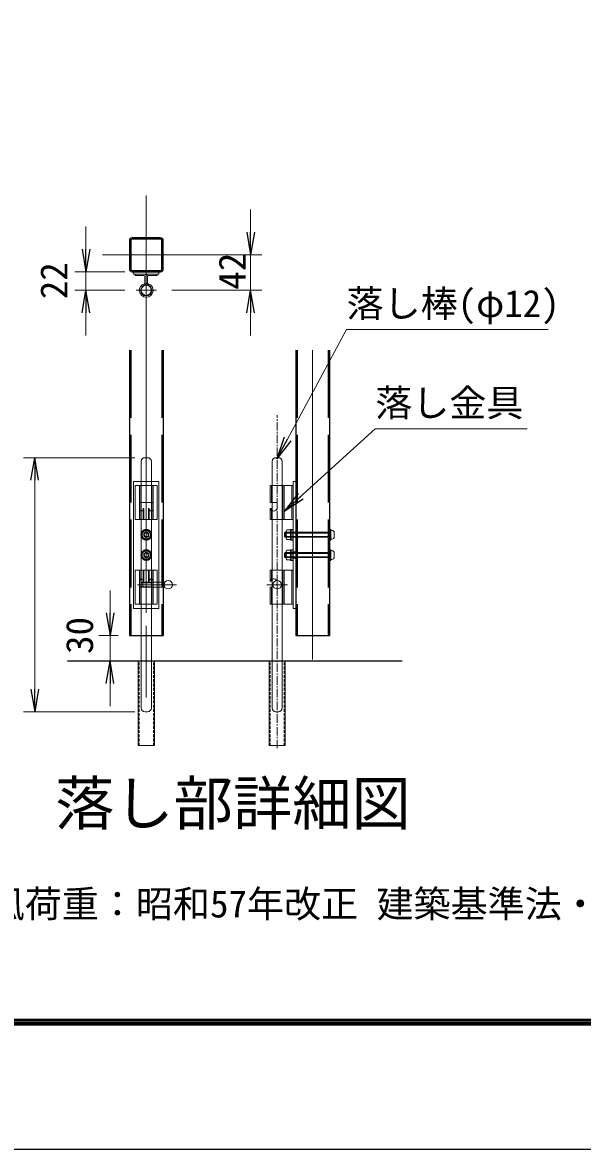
# Model space of a CAD drawing. Units: millimetres, scale not verified. Extents: x -6052 to 2348, y -2970 to 2970.
# Drawn here: x -1980 to -988, y -2970 to -974 of the extents above; entities that cross this region are included whole.
import ezdxf
from ezdxf.enums import TextEntityAlignment as Align

# ---------------------------------------------------------------- set-up
doc = ezdxf.new("R2010")
doc.units = ezdxf.units.MM
doc.header["$LTSCALE"] = 20
for name, pattern in [('DASHED', [7.5, 6, -1.5]), ('USER1', [50.8, 31.75, -6.35, 6.35, -6.35]), ('USER3', [0.375, 0.25, -0.125]), ('USER4', [1.125, 0.75, -0.125, 0.125, -0.125])]:
    doc.linetypes.add(name, pattern=pattern)
doc.layers.add('0-1_D-TTL-TXT', color=7, linetype='Continuous')
for name, color, linetype, lineweight in [('0-2_D-STR-TXT', 7, 'Continuous', 13), ('0-3_D-STR1', 1, 'Continuous', 25), ('0-4_D-BMK', 2, 'USER1', 13), ('0-5_D-STR-DIM', 7, 'Continuous', 13), ('0-6_0', 7, 'Continuous', 25), ('0-7_D-STR3', 3, 'Continuous', 13), ('0-9_D-TTL', 7, 'Continuous', 25), ('0-C_D-STR4', 7, 'Continuous', 25)]:
    doc.layers.add(name, color=color, linetype=linetype, lineweight=lineweight)
doc.styles.add('ＭＳ ゴシック', font='')
doc.styles.get('ＭＳ ゴシック').set_extended_font_data('MS Gothic')

# ---------------------------------------------------------------- blocks, each defined once
blk = doc.blocks.new('_Open')
at = {"layer": '0-6_0'}
blk.add_line((-20, 3.33), (0, 0), dxfattribs=at)
blk.add_lwpolyline([(-20, -3.33), (0, 0), (-20, 0)], dxfattribs=at)

msp = doc.modelspace()

# ---------------------------------------------------------------- linework, layer by layer
at = {"layer": '0-2_D-STR-TXT'}
for points in [[(-1048.96, -1517.83), (-1406.14, -1517.83), (-1528.4, -1745.45)], [(-1086.4, -1693.81), (-1355.35, -1693.81), (-1515.25, -1839.01)]]:
    msp.add_lwpolyline(points, dxfattribs=at)
at = {"layer": '0-3_D-STR1'}
for p, q in [((-1735.45, -1355.6), (-1785.85, -1355.6)), ((-1790.65, -1360.4), (-1790.65, -1410.8)), ((-1788.25, -1360.4), (-1788.25, -1410.8)), ((-1735.45, -1358), (-1785.85, -1358)), ((-1733.05, -1410.8), (-1733.05, -1360.4)), ((-1730.65, -1410.8), (-1730.65, -1360.4)), ((-1785.85, -1413.2), (-1735.45, -1413.2)), ((-1785.85, -1415.6), (-1735.45, -1415.6)), ((-1790.65, -1554.52), (-1790.65, -2059.89)), ((-1730.65, -1554.52), (-1730.65, -2059.89)), ((-1496.03, -1554.52), (-1496.03, -2059.89)), ((-1436.03, -1554.52), (-1436.03, -2059.89)), ((-1790.65, -2059.89), (-1730.65, -2059.89)), ((-1496.03, -2059.89), (-1436.03, -2059.89))]:
    msp.add_line(p, q, dxfattribs=at)
at = {"layer": '0-3_D-STR1', "linetype": 'DASHED'}
for p, q in [((-1788.25, -1554.52), (-1788.25, -2059.89)), ((-1733.05, -1554.52), (-1733.05, -2059.89)), ((-1493.63, -1554.52), (-1493.63, -2059.89)), ((-1438.43, -1554.52), (-1438.43, -2059.89))]:
    msp.add_line(p, q, dxfattribs=at)
at = {"layer": '0-3_D-STR1'}
for centre, radius, start, end in [((-1785.85, -1360.4), 4.8, 90, 180), ((-1735.45, -1360.4), 4.8, 0, 90), ((-1785.85, -1360.4), 2.4, 90, 180), ((-1735.45, -1360.4), 2.4, 0, 90), ((-1785.85, -1410.8), 4.8, 180, 270), ((-1785.85, -1410.8), 2.4, 180, 270), ((-1735.45, -1410.8), 4.8, 270, 0), ((-1735.45, -1410.8), 2.4, 270, 0)]:
    msp.add_arc(centre, radius, start, end, dxfattribs=at)
at = {"layer": '0-4_D-BMK'}
for p, q in [((-1760.65, -1280.78), (-1760.65, -2259.39)), ((-1683.19, -1385.6), (-1838.11, -1385.6)), ((-1760.65, -1466.28), (-1760.65, -1407.77)), ((-1778.48, -1448.45), (-1742.83, -1448.45)), ((-1466.03, -1554.52), (-1466.03, -2102.12)), ((-1760.65, -1780.64), (-1760.65, -2019.81)), ((-1706.91, -1969.89), (-1776.15, -1969.89)), ((-1546.96, -1969.89), (-1510.81, -1969.89))]:
    msp.add_line(p, q, dxfattribs=at)
at = {"layer": '0-4_D-BMK', "linetype": 'USER4'}
msp.add_line((-1528.88, -2259.39), (-1528.88, -1669.43), dxfattribs=at)
at = {"layer": '0-5_D-STR-DIM'}
for p, q in [((-1575.83, -1345.6), (-1575.83, -1305.6)), ((-1867.44, -1375.6), (-1867.44, -1335.6)), ((-1710.65, -1385.6), (-1555.83, -1385.6)), ((-1575.83, -1448.45), (-1575.83, -1385.6)), ((-1798.48, -1415.6), (-1887.44, -1415.6)), ((-1867.44, -1448.45), (-1867.44, -1415.6)), ((-1798.48, -1448.45), (-1887.44, -1448.45)), ((-1715.33, -1448.45), (-1555.83, -1448.45)), ((-1867.44, -1488.45), (-1867.44, -1528.45)), ((-1575.83, -1488.45), (-1575.83, -1528.45)), ((-1780.65, -1744.89), (-1978.17, -1744.89)), ((-1958.17, -1784.89), (-1958.17, -2154.89)), ((-1824.74, -2019.89), (-1824.74, -1979.89)), ((-1810.65, -2059.89), (-1844.74, -2059.89)), ((-1824.74, -2059.89), (-1824.74, -2104.89)), ((-1810.65, -2104.89), (-1844.74, -2104.89)), ((-1824.74, -2144.89), (-1824.74, -2184.89)), ((-1780.65, -2194.89), (-1978.17, -2194.89))]:
    msp.add_line(p, q, dxfattribs=at)
at = {"layer": '0-7_D-STR3'}
for p, q in [((-1783.15, -1415.6), (-1738.15, -1415.6)), ((-1783.15, -1420.1), (-1783.15, -1415.6)), ((-1738.15, -1420.1), (-1738.15, -1415.6)), ((-1783.15, -1420.1), (-1738.15, -1420.1)), ((-1780.41, -1422.5), (-1780.41, -1420.1)), ((-1780.15, -1422.5), (-1764.25, -1422.5)), ((-1774.9, -1422.5), (-1764.25, -1422.5)), ((-1763.05, -1435.6), (-1763.05, -1423.7)), ((-1760.65, -1435.6), (-1760.65, -1423.7)), ((-1758.25, -1435.6), (-1758.25, -1423.7)), ((-1757.05, -1422.5), (-1741.15, -1422.5)), ((-1741.15, -1422.5), (-1741.15, -1420.1)), ((-1769.65, -1751.64), (-1769.65, -2188.14)), ((-1762.9, -1744.89), (-1758.4, -1744.89)), ((-1751.65, -1751.64), (-1751.65, -2188.14)), ((-1537.88, -1751.64), (-1537.88, -2188.14)), ((-1526.63, -1744.89), (-1531.13, -1744.89)), ((-1519.88, -1751.64), (-1519.88, -2188.14)), ((-1783.15, -1786.89), (-1783.15, -2011.89)), ((-1783.15, -1786.89), (-1738.15, -1786.89)), ((-1780.15, -1794.39), (-1741.15, -1794.39)), ((-1780.15, -1794.39), (-1780.15, -1854.39)), ((-1772.8, -1794.39), (-1772.8, -1854.39)), ((-1770.4, -1794.39), (-1770.4, -1824.39)), ((-1750.9, -1794.39), (-1750.9, -1824.39)), ((-1748.5, -1794.39), (-1748.5, -1854.39)), ((-1741.15, -1794.39), (-1741.15, -1854.39)), ((-1738.15, -1786.89), (-1738.15, -2011.89)), ((-1541.03, -1824.39), (-1541.03, -1794.39)), ((-1541.03, -1794.39), (-1500.53, -1794.39)), ((-1538.63, -1824.39), (-1538.63, -1794.39)), ((-1519.13, -1854.39), (-1519.13, -1794.39)), ((-1516.73, -1854.39), (-1516.73, -1794.39)), ((-1502.93, -1854.39), (-1502.93, -1794.39)), ((-1500.53, -1786.89), (-1496.03, -1786.89)), ((-1500.53, -1854.39), (-1500.53, -1794.39)), ((-1496.03, -1786.89), (-1496.03, -2011.89)), ((-1748.5, -1824.39), (-1772.8, -1824.39)), ((-1770.4, -1824.39), (-1770.4, -1834.89)), ((-1765.9, -1834.89), (-1765.9, -1854.39)), ((-1765.9, -1834.89), (-1765.9, -1854.39)), ((-1765.9, -1834.99), (-1764.86, -1834.99)), ((-1764.86, -1834.99), (-1764.86, -1854.39)), ((-1756.44, -1834.99), (-1756.44, -1854.39)), ((-1755.4, -1834.99), (-1756.44, -1834.99)), ((-1755.4, -1834.89), (-1755.4, -1854.39)), ((-1750.9, -1834.89), (-1750.9, -1824.39)), ((-1541.03, -1824.39), (-1528.88, -1824.39)), ((-1541.03, -1834.89), (-1541.03, -1854.39)), ((-1541.03, -1834.89), (-1538.87, -1834.89)), ((-1538.87, -1834.89), (-1538.87, -1835.14)), ((-1528.88, -1834.89), (-1528.88, -1824.39)), ((-1780.15, -1854.39), (-1741.15, -1854.39)), ((-1770.4, -1839.22), (-1770.4, -1854.39)), ((-1750.9, -1839.22), (-1750.9, -1854.39)), ((-1541.03, -1854.39), (-1500.53, -1854.39)), ((-1538.87, -1838.3), (-1538.87, -1854.39)), ((-1512.83, -1887.89), (-1512.83, -1874.72)), ((-1505.33, -1872.77), (-1511.93, -1872.77)), ((-1505.33, -1890.77), (-1505.33, -1872.02)), ((-1502.93, -1872.02), (-1505.33, -1872.02)), ((-1505.33, -1890.02), (-1505.33, -1872.77)), ((-1502.93, -1890.77), (-1502.93, -1872.02)), ((-1502.93, -1890.77), (-1502.93, -1872.02)), ((-1500.53, -1872.02), (-1502.93, -1872.02)), ((-1500.53, -1890.77), (-1500.53, -1872.02)), ((-1436.03, -1890.77), (-1436.03, -1872.02)), ((-1433.63, -1872.02), (-1436.03, -1872.02)), ((-1433.63, -1890.77), (-1433.63, -1872.02)), ((-1433.63, -1873.52), (-1433.63, -1889.27)), ((-1432.28, -1873.52), (-1433.63, -1873.52)), ((-1516.13, -1878.39), (-1514.63, -1876.89)), ((-1516.13, -1884.39), (-1516.13, -1878.39)), ((-1433.63, -1878.39), (-1516.13, -1878.39)), ((-1433.63, -1884.39), (-1516.13, -1884.39)), ((-1516.13, -1884.39), (-1514.63, -1885.89)), ((-1514.63, -1885.89), (-1514.63, -1876.89)), ((-1433.63, -1876.89), (-1514.63, -1876.89)), ((-1433.63, -1885.89), (-1514.63, -1885.89)), ((-1511.93, -1877.08), (-1505.33, -1877.08)), ((-1511.93, -1885.7), (-1505.33, -1885.7)), ((-1505.33, -1890.02), (-1511.93, -1890.02)), ((-1502.93, -1890.77), (-1505.33, -1890.77)), ((-1500.53, -1890.77), (-1502.93, -1890.77)), ((-1433.63, -1890.77), (-1436.03, -1890.77)), ((-1432.28, -1889.27), (-1433.63, -1889.27)), ((-1427.78, -1878.02), (-1427.78, -1884.77)), ((-1516.13, -1914.39), (-1514.63, -1912.89)), ((-1516.13, -1920.39), (-1516.13, -1914.39)), ((-1433.63, -1914.39), (-1516.13, -1914.39)), ((-1514.63, -1921.89), (-1514.63, -1912.89)), ((-1433.63, -1912.89), (-1514.63, -1912.89)), ((-1512.83, -1923.89), (-1512.83, -1910.72)), ((-1505.33, -1908.77), (-1511.93, -1908.77)), ((-1511.93, -1913.08), (-1505.33, -1913.08)), ((-1505.33, -1926.77), (-1505.33, -1908.02)), ((-1502.93, -1908.02), (-1505.33, -1908.02)), ((-1505.33, -1926.02), (-1505.33, -1908.77)), ((-1502.93, -1926.77), (-1502.93, -1908.02)), ((-1502.93, -1926.77), (-1502.93, -1908.02)), ((-1500.53, -1908.02), (-1502.93, -1908.02)), ((-1500.53, -1926.77), (-1500.53, -1908.02)), ((-1500.53, -1911.77), (-1496.03, -1911.77)), ((-1436.03, -1926.77), (-1436.03, -1908.02)), ((-1433.63, -1908.02), (-1436.03, -1908.02)), ((-1433.63, -1926.77), (-1433.63, -1908.02)), ((-1433.63, -1909.52), (-1433.63, -1925.27)), ((-1432.28, -1909.52), (-1433.63, -1909.52)), ((-1427.78, -1914.02), (-1427.78, -1920.77)), ((-1433.63, -1920.39), (-1516.13, -1920.39)), ((-1516.13, -1920.39), (-1514.63, -1921.89)), ((-1433.63, -1921.89), (-1514.63, -1921.89)), ((-1511.93, -1921.7), (-1505.33, -1921.7)), ((-1505.33, -1926.02), (-1511.93, -1926.02)), ((-1502.93, -1926.77), (-1505.33, -1926.77)), ((-1500.53, -1926.77), (-1502.93, -1926.77)), ((-1500.53, -1923.02), (-1496.03, -1923.02)), ((-1433.63, -1926.77), (-1436.03, -1926.77)), ((-1432.28, -1925.27), (-1433.63, -1925.27)), ((-1741.15, -1944.39), (-1780.15, -1944.39)), ((-1780.15, -2004.39), (-1780.15, -1944.39)), ((-1772.8, -2004.39), (-1772.8, -1944.39)), ((-1770.4, -1959.56), (-1770.4, -1944.39)), ((-1765.9, -1963.89), (-1765.9, -1944.39)), ((-1764.86, -1963.79), (-1764.86, -1944.39)), ((-1756.44, -1963.79), (-1756.44, -1944.39)), ((-1755.4, -1963.89), (-1755.4, -1944.39)), ((-1755.4, -1963.89), (-1755.4, -1944.39)), ((-1750.9, -1959.56), (-1750.9, -1944.39)), ((-1748.5, -2004.39), (-1748.5, -1944.39)), ((-1741.15, -2004.39), (-1741.15, -1944.39)), ((-1541.03, -1944.39), (-1500.53, -1944.39)), ((-1541.03, -1963.89), (-1541.03, -1944.39)), ((-1538.87, -1960.48), (-1538.87, -1944.39)), ((-1519.13, -1944.39), (-1519.13, -2004.39)), ((-1516.73, -1944.39), (-1516.73, -2004.39)), ((-1502.93, -1944.39), (-1502.93, -2004.39)), ((-1500.53, -1944.39), (-1500.53, -2004.39)), ((-1772.8, -1974.39), (-1748.5, -1974.39)), ((-1770.4, -1963.89), (-1770.4, -1974.39)), ((-1770.4, -2004.39), (-1770.4, -1974.39)), ((-1727.65, -1965.39), (-1769.65, -1965.39)), ((-1751.65, -1966.29), (-1769.65, -1966.29)), ((-1751.65, -1973.49), (-1769.65, -1973.49)), ((-1727.65, -1974.39), (-1769.65, -1974.39)), ((-1766.65, -1965.39), (-1766.65, -1974.39)), ((-1765.9, -1963.79), (-1764.86, -1963.79)), ((-1755.4, -1963.79), (-1756.44, -1963.79)), ((-1751.65, -1966.29), (-1748.95, -1965.39)), ((-1751.65, -1973.49), (-1748.95, -1974.39)), ((-1750.9, -1974.39), (-1750.9, -1963.89)), ((-1750.9, -2004.39), (-1750.9, -1974.39)), ((-1541.03, -1963.89), (-1538.87, -1963.89)), ((-1541.03, -1974.39), (-1541.03, -2004.39)), ((-1541.03, -1974.39), (-1537.88, -1974.39)), ((-1538.87, -1963.89), (-1538.87, -1963.64)), ((-1538.63, -1974.39), (-1538.63, -2004.39)), ((-1528.88, -1963.89), (-1528.88, -1974.39)), ((-1783.15, -2011.89), (-1738.15, -2011.89)), ((-1741.15, -2004.39), (-1780.15, -2004.39)), ((-1541.03, -2004.39), (-1500.53, -2004.39)), ((-1762.9, -2194.89), (-1758.4, -2194.89)), ((-1526.63, -2194.89), (-1531.13, -2194.89))]:
    msp.add_line(p, q, dxfattribs=at)
at = {"layer": '0-7_D-STR3', "linetype": 'USER3'}
for p, q in [((-1773.18, -2254.89), (-1773.18, -2104.89)), ((-1748.13, -2254.89), (-1748.13, -2104.89)), ((-1541.41, -2254.89), (-1541.41, -2104.89)), ((-1516.36, -2254.89), (-1516.36, -2104.89))]:
    msp.add_line(p, q, dxfattribs=at)
at = {"layer": '0-7_D-STR3'}
for points in [[(-1500.53, -1786.89), (-1500.53, -2011.89), (-1496.03, -2011.89)], [(-1746.33, -2254.89), (-1774.98, -2254.89), (-1774.98, -2104.89)], [(-1746.33, -2254.89), (-1746.33, -2104.89), (-1774.98, -2104.89)], [(-1514.56, -2254.89), (-1543.21, -2254.89), (-1543.21, -2104.89)], [(-1514.56, -2254.89), (-1514.56, -2104.89), (-1543.21, -2104.89)]]:
    msp.add_lwpolyline(points, dxfattribs=at)
at = {"layer": '0-7_D-STR3', "linetype": 'DASHED'}
for points in [[(-1760.65, -1872.77), (-1768.12, -1877.08), (-1768.12, -1885.7), (-1760.65, -1890.02), (-1753.18, -1885.7), (-1753.18, -1877.08)], [(-1760.65, -1908.77), (-1768.12, -1913.08), (-1768.12, -1921.7), (-1760.65, -1926.02), (-1753.18, -1921.7), (-1753.18, -1913.08)]]:
    msp.add_lwpolyline(points, close=True, dxfattribs=at)
at = {"layer": '0-7_D-STR3'}
for centre, radius in [((-1760.65, -1448.45), 9), ((-1721.65, -1969.89), 7.5), ((-1528.88, -1969.89), 7.5)]:
    msp.add_circle(centre, radius, dxfattribs=at)
at = {"layer": '0-7_D-STR3', "linetype": 'DASHED'}
for centre, radius in [((-1760.65, -1881.39), 9.38), ((-1760.65, -1881.39), 7.47), ((-1760.65, -1881.39), 4.5), ((-1760.65, -1881.39), 3.6), ((-1760.65, -1917.39), 9.38), ((-1760.65, -1917.39), 7.47), ((-1760.65, -1917.39), 4.5), ((-1760.65, -1917.39), 3.6)]:
    msp.add_circle(centre, radius, dxfattribs=at)
at = {"layer": '0-7_D-STR3'}
for centre, radius, start, end in [((-1760.65, -1448.45), 12.15, 105.64421, 74.35579), ((-1764.25, -1423.7), 3.6, 0, 90), ((-1764.25, -1423.7), 1.2, 0, 90), ((-1764.25, -1435.6), 1.2, 285.64421, 0), ((-1764.25, -1435.6), 3.6, 285.64421, 0), ((-1757.05, -1423.7), 3.6, 90, 180), ((-1757.05, -1435.6), 3.6, 180, 254.35579), ((-1757.05, -1423.7), 1.2, 90, 180), ((-1757.05, -1435.6), 1.2, 180, 254.35579), ((-1760.65, -1448.45), 9.75, 105.64421, 74.35579), ((-1762.9, -1751.64), 6.75, 90, 180), ((-1758.4, -1751.64), 6.75, 0, 90), ((-1531.13, -1751.64), 6.75, 90, 180), ((-1526.63, -1751.64), 6.75, 0, 90), ((-1534.96, -1833.08), 6.34, 196.56618, 343.43382), ((-1534.47, -1835.01), 4.4, 178.39007, 262.24067), ((-1509.82, -1874.92), 3.02, 134.39087, 225.60913), ((-1432.28, -1878.02), 4.5, 0, 90), ((-1502.05, -1881.39), 10.78, 156.42363, 203.57637), ((-1509.8, -1887.86), 3.03, 134.68187, 225.31813), ((-1432.28, -1884.77), 4.5, 270, 0), ((-1509.82, -1910.92), 3.02, 134.39087, 225.60913), ((-1502.05, -1917.39), 10.78, 156.42363, 203.57637), ((-1432.28, -1914.02), 4.5, 0, 90), ((-1509.8, -1923.86), 3.03, 134.68187, 225.31813), ((-1432.28, -1920.77), 4.5, 270, 0), ((-1534.96, -1965.7), 6.34, 31.15279, 163.43382), ((-1534.47, -1963.77), 4.4, 97.75933, 181.60993), ((-1762.9, -2188.14), 6.75, 180, 270), ((-1758.4, -2188.14), 6.75, 270, 0), ((-1531.13, -2188.14), 6.75, 180, 270), ((-1526.63, -2188.14), 6.75, 270, 0)]:
    msp.add_arc(centre, radius, start, end, dxfattribs=at)
for centre, major_axis, ratio, start_param, end_param in [((-1769.35, -1834.93), (0, -4.5), 0.766727, 4.7027468, 7.8636238), ((-1767.63, -1834.93), (0, -4.5), 0.615242, 4.7027468, 6.0032469), ((-1751.95, -1834.93), (0, -4.5), 0.766727, 4.7027468, 7.8636238), ((-1753.67, -1834.93), (0, -4.5), 0.615242, 0.2799384, 1.5804385), ((-1769.35, -1963.85), (0, 4.5), 0.766727, 4.7027468, 7.8636238), ((-1767.63, -1963.85), (0, 4.5), 0.615242, 0.2799384, 1.5804385), ((-1751.95, -1963.85), (0, 4.5), 0.766727, 4.7027468, 7.8636238), ((-1753.67, -1963.85), (0, 4.5), 0.615242, 4.7027468, 6.0032469)]:
    msp.add_ellipse(centre, major_axis=major_axis, ratio=ratio, start_param=start_param, end_param=end_param, dxfattribs=at)
at = {"layer": '0-9_D-TTL', "color": 2}
msp.add_lwpolyline([(-6052.49, 2970), (2347.51, 2970), (2347.51, -2970), (-6052.49, -2970)], close=True, dxfattribs=at)
at = {"layer": '0-9_D-TTL'}
for points in [[(-5782.49, 2750), (2077.51, 2750), (2077.51, -2750), (-5782.49, -2750)], [(-5779.99, 2747.5), (2075.01, 2747.5), (2075.01, -2747.5), (-5779.99, -2747.5)], [(-5777.49, 2745), (2072.51, 2745), (2072.51, -2745), (-5777.49, -2745)], [(-5774.99, 2742.5), (2070.01, 2742.5), (2070.01, -2742.5), (-5774.99, -2742.5)], [(-5772.49, 2740), (2067.51, 2740), (2067.51, -2740), (-5772.49, -2740)]]:
    msp.add_lwpolyline(points, close=True, dxfattribs=at)
at = {"layer": '0-C_D-STR4'}
msp.add_line((-1900.46, -2104.89), (-1307.39, -2104.89), dxfattribs=at)

# ---------------------------------------------------------------- block references
at = {"layer": '0-2_D-STR-TXT', "xscale": 2, "yscale": 2}
for p, rotation in [((-1529.35, -1747.21), 241.75846), ((-1516.73, -1840.35), 222.24226)]:
    msp.add_blockref('_Open', p, dxfattribs=dict(at, rotation=rotation))
at = {"layer": '0-5_D-STR-DIM', "xscale": 2, "yscale": 2}
for p, rotation in [((-1575.83, -1385.6), 270), ((-1867.44, -1415.6), 270), ((-1867.44, -1448.45), 90), ((-1575.83, -1448.45), 90), ((-1958.17, -1744.89), 90), ((-1824.74, -2059.89), 270), ((-1824.74, -2104.89), 90), ((-1958.17, -2194.89), 270)]:
    msp.add_blockref('_Open', p, dxfattribs=dict(at, rotation=rotation))

# ---------------------------------------------------------------- texts
at = {"layer": '0-1_D-TTL-TXT', "style": 'ＭＳ ゴシック'}
for s, height, p in [('落し部詳細図', 76.98, (-1922.18, -2418.55)), ('（設計条件）風荷重：昭和57年改正 建築基準法・同施行令に基づく風圧力に準拠。', 48.09, (-2434.94, -2573.6)), ('（設計条件）風荷重：昭和57年改正 建築基準法・同施行令に基づく風圧力に準拠。', 48.09, (-2434.94, -2573.6))]:
    msp.add_text(s, height=height, dxfattribs=at).set_placement(p, align=Align.BOTTOM_LEFT)
at = {"layer": '0-2_D-STR-TXT', "style": 'ＭＳ ゴシック'}
for s, p in [('落し棒(φ12)', (-1405.96, -1510.28)), ('落し金具', (-1355.17, -1686.25)), ('（設計条件）風荷重：昭和57年改正 建築基準法・同施行令に基づく風圧力に準拠。', (-2434.94, -2573.6))]:
    msp.add_text(s, height=48.09, dxfattribs=at).set_placement(p, align=Align.BOTTOM_LEFT)
at = {"layer": '0-5_D-STR-DIM', "style": 'ＭＳ ゴシック'}
for s, p in [('42', (-1570.16, -1447.38)), ('22', (-1885.94, -1464.25)), ('30', (-1840.49, -2092.48))]:
    msp.add_text(s, height=48.09, rotation=90, dxfattribs=at).set_placement(p, align=Align.BOTTOM_LEFT)

doc.saveas('drawing.dxf')
